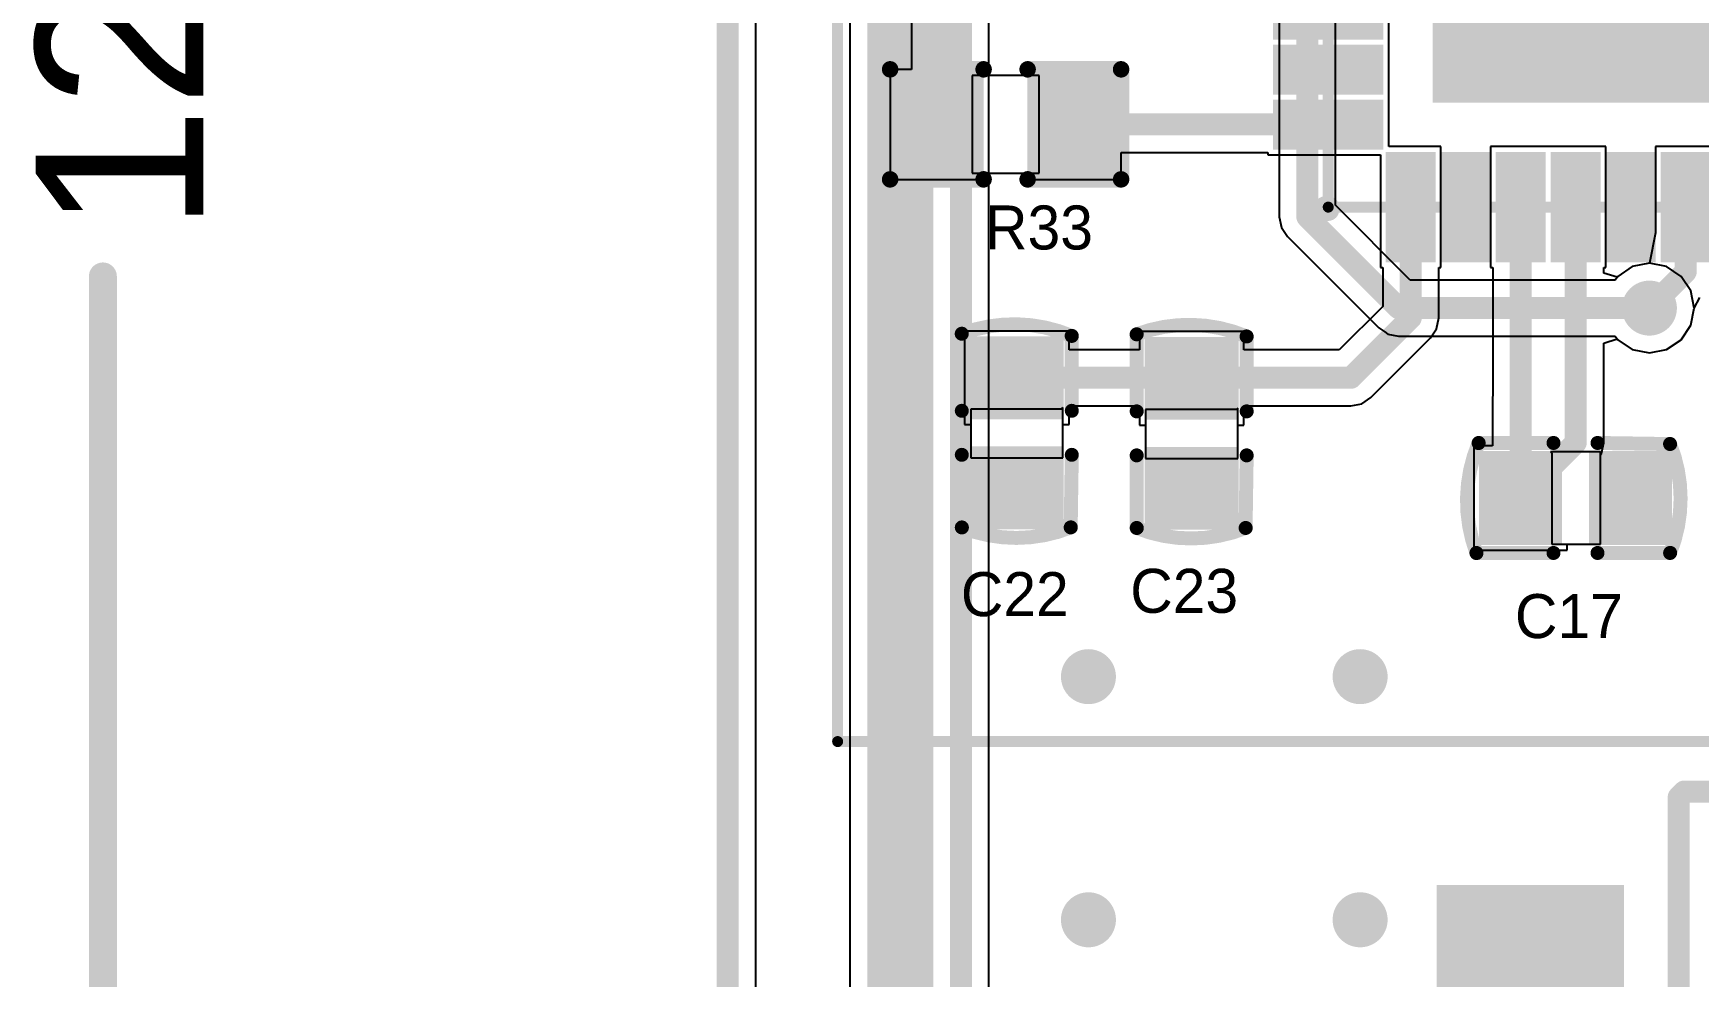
# Model space of a CAD drawing. Extents: x 10.58 to 11.54, y 9.91 to 15.27.
# Drawn here: x 10.578 to 11.174, y 12.223 to 12.56 of the extents above; entities that cross this region are included whole.
import ezdxf

# ---------------------------------------------------------------- set-up
doc = ezdxf.new("R2010")
doc.units = 0
doc.layers.get('0').update_dxf_attribs({"linetype": 'CONTINUOUS'})
for name, color, linetype in [('BOTTOMLAYER', 5, 'CONTINUOUS'), ('KEEPOUTLAYER', 6, 'CONTINUOUS'), ('MECHANICAL15', 56, 'CONTINUOUS'), ('MULTILAYER', 9, 'CONTINUOUS'), ('TOPLAYER', 1, 'CONTINUOUS'), ('TOPOVERLAY', 2, 'CONTINUOUS'), ('TOPPASTE', 8, 'CONTINUOUS'), ('TOPSOLDER', 216, 'CONTINUOUS'), ('VIAHOLELAYER', 16, 'CONTINUOUS')]:
    doc.layers.add(name, color=color, linetype=linetype)

# ---------------------------------------------------------------- blocks, each defined once
blk = doc.blocks.new('QFN32_AUDO01_2')
at = {"layer": 'MECHANICAL15', "const_width": 0.003937}
for points in [[(0, -0.019685), (0, 0.019685)], [(0.019685, 0), (-0.019685, 0)]]:
    blk.add_lwpolyline(points, dxfattribs=at)
at = {"layer": 'MECHANICAL15', "const_width": 0.001969}
for points in [[(-0.000984, 0.019685, 1), (0.000984, 0.019685, 1)], [(-0.020669, 0, 1), (-0.018701, 0, 1)], [(0.018701, 0, 1), (0.020669, 0, 1)], [(-0.000984, -0.019685, 1), (0.000984, -0.019685, 1)]]:
    blk.add_lwpolyline(points, format="xyb", close=True, dxfattribs=at)
at = {"layer": 'TOPLAYER'}
for points in [[(-0.073819, 0.082677), (-0.063976, 0.082677), (-0.073819, 0.114173), (-0.063976, 0.114173)], [(-0.054134, 0.082677), (-0.044291, 0.082677), (-0.054134, 0.114173), (-0.044291, 0.114173)], [(-0.034449, 0.082677), (-0.024606, 0.082677), (-0.034449, 0.114173), (-0.024606, 0.114173)], [(-0.014764, 0.082677), (-0.004921, 0.082677), (-0.014764, 0.114173), (-0.004921, 0.114173)], [(0.004921, 0.082677), (0.014764, 0.082677), (0.004921, 0.114173), (0.014764, 0.114173)], [(0.024606, 0.082677), (0.034449, 0.082677), (0.024606, 0.114173), (0.034449, 0.114173)], [(0.044291, 0.082677), (0.054134, 0.082677), (0.044291, 0.114173), (0.054134, 0.114173)], [(0.063976, 0.082677), (0.073819, 0.082677), (0.063976, 0.114173), (0.073819, 0.114173)], [(-0.082677, 0.063976), (-0.082677, 0.073819), (-0.114173, 0.063976), (-0.114173, 0.073819)], [(0.114173, 0.063976), (0.114173, 0.073819), (0.082677, 0.063976), (0.082677, 0.073819)], [(-0.082677, 0.044291), (-0.082677, 0.054134), (-0.114173, 0.044291), (-0.114173, 0.054134)], [(-0.057087, -0.057087), (0.057087, -0.057087), (-0.057087, 0.057087), (0.057087, 0.057087)], [(0.114173, 0.044291), (0.114173, 0.054134), (0.082677, 0.044291), (0.082677, 0.054134)], [(-0.082677, 0.024606), (-0.082677, 0.034449), (-0.114173, 0.024606), (-0.114173, 0.034449)], [(0.114173, 0.024606), (0.114173, 0.034449), (0.082677, 0.024606), (0.082677, 0.034449)], [(-0.082677, 0.004921), (-0.082677, 0.014764), (-0.114173, 0.004921), (-0.114173, 0.014764)], [(0.114173, 0.004921), (0.114173, 0.014764), (0.082677, 0.004921), (0.082677, 0.014764)], [(-0.082677, -0.014764), (-0.082677, -0.004921), (-0.114173, -0.014764), (-0.114173, -0.004921)], [(0.114173, -0.014764), (0.114173, -0.004921), (0.082677, -0.014764), (0.082677, -0.004921)], [(-0.082677, -0.034449), (-0.082677, -0.024606), (-0.114173, -0.034449), (-0.114173, -0.024606)], [(0.114173, -0.034449), (0.114173, -0.024606), (0.082677, -0.034449), (0.082677, -0.024606)], [(-0.082677, -0.054134), (-0.082677, -0.044291), (-0.114173, -0.054134), (-0.114173, -0.044291)], [(0.114173, -0.054134), (0.114173, -0.044291), (0.082677, -0.054134), (0.082677, -0.044291)], [(-0.082677, -0.073819), (-0.082677, -0.063976), (-0.114173, -0.073819), (-0.114173, -0.063976)], [(0.114173, -0.073819), (0.114173, -0.063976), (0.082677, -0.073819), (0.082677, -0.063976)], [(-0.073819, -0.114173), (-0.063976, -0.114173), (-0.073819, -0.082677), (-0.063976, -0.082677)], [(-0.054134, -0.114173), (-0.044291, -0.114173), (-0.054134, -0.082677), (-0.044291, -0.082677)], [(-0.034449, -0.114173), (-0.024606, -0.114173), (-0.034449, -0.082677), (-0.024606, -0.082677)], [(-0.014764, -0.114173), (-0.004921, -0.114173), (-0.014764, -0.082677), (-0.004921, -0.082677)], [(0.004921, -0.114173), (0.014764, -0.114173), (0.004921, -0.082677), (0.014764, -0.082677)], [(0.024606, -0.114173), (0.034449, -0.114173), (0.024606, -0.082677), (0.034449, -0.082677)], [(0.044291, -0.114173), (0.054134, -0.114173), (0.044291, -0.082677), (0.054134, -0.082677)], [(0.063976, -0.114173), (0.073819, -0.114173), (0.063976, -0.082677), (0.073819, -0.082677)]]:
    blk.add_solid(points, dxfattribs=at)
at = {"layer": 'TOPOVERLAY'}
for points, const_width in [([(-0.125, 0.13, 1), (-0.144685, 0.13, 1)], 0.009843), ([(-0.147146, 0.13, 1), (-0.142224, 0.13, 1)], 0.004921), ([(-0.13, 0.125, 1), (-0.139843, 0.125, 1)], 0.009843), ([(-0.127461, 0.13, 1), (-0.122539, 0.13, 1)], 0.004921), ([(-0.142303, 0.125, 1), (-0.137382, 0.125, 1)], 0.004921), ([(-0.132461, 0.125, 1), (-0.127539, 0.125, 1)], 0.004921), ([(-0.101378, 0.098425, 1), (-0.097441, 0.098425, 1)], 0.003937), ([(-0.100394, 0.099409, 1), (-0.096457, 0.099409, 1)], 0.003937), ([(-0.100394, 0.098425, 1), (-0.096457, 0.098425, 1)], 0.003937), ([(-0.100394, 0.098425, 1), (-0.096457, 0.098425, 1)], 0.003937), ([(0.096457, 0.099409, 1), (0.100394, 0.099409, 1)], 0.003937), ([(0.096457, 0.098425, 1), (0.100394, 0.098425, 1)], 0.003937), ([(0.096457, 0.098425, 1), (0.100394, 0.098425, 1)], 0.003937), ([(0.097441, 0.098425, 1), (0.101378, 0.098425, 1)], 0.003937), ([(-0.099409, 0.098425, 1), (-0.097441, 0.098425, 1)], 0.001969), ([(-0.099409, 0.098425, 1), (-0.097441, 0.098425, 1)], 0.001969), ([(0.097441, 0.098425, 1), (0.099409, 0.098425, 1)], 0.001969), ([(0.097441, 0.098425, 1), (0.099409, 0.098425, 1)], 0.001969), ([(-0.101378, -0.098425, 1), (-0.097441, -0.098425, 1)], 0.003937), ([(-0.100394, -0.098425, 1), (-0.096457, -0.098425, 1)], 0.003937), ([(-0.100394, -0.098425, 1), (-0.096457, -0.098425, 1)], 0.003937), ([(0.096457, -0.098425, 1), (0.100394, -0.098425, 1)], 0.003937), ([(0.096457, -0.098425, 1), (0.100394, -0.098425, 1)], 0.003937), ([(0.097441, -0.098425, 1), (0.101378, -0.098425, 1)], 0.003937), ([(-0.100394, -0.099409, 1), (-0.096457, -0.099409, 1)], 0.003937), ([(-0.099409, -0.098425, 1), (-0.097441, -0.098425, 1)], 0.001969), ([(-0.099409, -0.098425, 1), (-0.097441, -0.098425, 1)], 0.001969), ([(0.096457, -0.099409, 1), (0.100394, -0.099409, 1)], 0.003937), ([(0.097441, -0.098425, 1), (0.099409, -0.098425, 1)], 0.001969), ([(0.097441, -0.098425, 1), (0.099409, -0.098425, 1)], 0.001969)]:
    blk.add_lwpolyline(points, format="xyb", close=True, dxfattribs=dict(at, const_width=const_width))
for points, const_width in [([(-0.098425, 0.098425), (-0.099409, 0.098425)], 0.007874), ([(-0.098425, 0.098425), (-0.098425, 0.099409)], 0.007874), ([(0.098425, 0.098425), (0.098425, 0.099409)], 0.007874), ([(0.099409, 0.098425), (0.098425, 0.098425)], 0.007874), ([(0.098425, 0.098425), (-0.098425, 0.098425)], 0.003937), ([(-0.098425, -0.098425), (-0.098425, 0.098425)], 0.003937), ([(0.098425, -0.098425), (0.098425, 0.098425)], 0.003937), ([(-0.098425, -0.098425), (-0.099409, -0.098425)], 0.007874), ([(-0.098425, -0.099409), (-0.098425, -0.098425)], 0.007874), ([(0.098425, -0.099409), (0.098425, -0.098425)], 0.007874), ([(0.099409, -0.098425), (0.098425, -0.098425)], 0.007874), ([(0.098425, -0.098425), (-0.098425, -0.098425)], 0.003937)]:
    blk.add_lwpolyline(points, dxfattribs=dict(at, const_width=const_width))
at = {"layer": 'TOPPASTE'}
for points in [[(-0.073819, 0.082677), (-0.063976, 0.082677), (-0.073819, 0.114173), (-0.063976, 0.114173)], [(-0.054134, 0.082677), (-0.044291, 0.082677), (-0.054134, 0.114173), (-0.044291, 0.114173)], [(-0.034449, 0.082677), (-0.024606, 0.082677), (-0.034449, 0.114173), (-0.024606, 0.114173)], [(-0.014764, 0.082677), (-0.004921, 0.082677), (-0.014764, 0.114173), (-0.004921, 0.114173)], [(0.004921, 0.082677), (0.014764, 0.082677), (0.004921, 0.114173), (0.014764, 0.114173)], [(0.024606, 0.082677), (0.034449, 0.082677), (0.024606, 0.114173), (0.034449, 0.114173)], [(0.044291, 0.082677), (0.054134, 0.082677), (0.044291, 0.114173), (0.054134, 0.114173)], [(0.063976, 0.082677), (0.073819, 0.082677), (0.063976, 0.114173), (0.073819, 0.114173)], [(-0.082677, 0.063976), (-0.082677, 0.073819), (-0.114173, 0.063976), (-0.114173, 0.073819)], [(0.114173, 0.063976), (0.114173, 0.073819), (0.082677, 0.063976), (0.082677, 0.073819)], [(-0.082677, 0.044291), (-0.082677, 0.054134), (-0.114173, 0.044291), (-0.114173, 0.054134)], [(-0.057087, -0.057087), (0.057087, -0.057087), (-0.057087, 0.057087), (0.057087, 0.057087)], [(0.114173, 0.044291), (0.114173, 0.054134), (0.082677, 0.044291), (0.082677, 0.054134)], [(-0.082677, 0.024606), (-0.082677, 0.034449), (-0.114173, 0.024606), (-0.114173, 0.034449)], [(0.114173, 0.024606), (0.114173, 0.034449), (0.082677, 0.024606), (0.082677, 0.034449)], [(-0.082677, 0.004921), (-0.082677, 0.014764), (-0.114173, 0.004921), (-0.114173, 0.014764)], [(0.114173, 0.004921), (0.114173, 0.014764), (0.082677, 0.004921), (0.082677, 0.014764)], [(-0.082677, -0.014764), (-0.082677, -0.004921), (-0.114173, -0.014764), (-0.114173, -0.004921)], [(0.114173, -0.014764), (0.114173, -0.004921), (0.082677, -0.014764), (0.082677, -0.004921)], [(-0.082677, -0.034449), (-0.082677, -0.024606), (-0.114173, -0.034449), (-0.114173, -0.024606)], [(0.114173, -0.034449), (0.114173, -0.024606), (0.082677, -0.034449), (0.082677, -0.024606)], [(-0.082677, -0.054134), (-0.082677, -0.044291), (-0.114173, -0.054134), (-0.114173, -0.044291)], [(0.114173, -0.054134), (0.114173, -0.044291), (0.082677, -0.054134), (0.082677, -0.044291)], [(-0.082677, -0.073819), (-0.082677, -0.063976), (-0.114173, -0.073819), (-0.114173, -0.063976)], [(0.114173, -0.073819), (0.114173, -0.063976), (0.082677, -0.073819), (0.082677, -0.063976)], [(-0.073819, -0.114173), (-0.063976, -0.114173), (-0.073819, -0.082677), (-0.063976, -0.082677)], [(-0.054134, -0.114173), (-0.044291, -0.114173), (-0.054134, -0.082677), (-0.044291, -0.082677)], [(-0.034449, -0.114173), (-0.024606, -0.114173), (-0.034449, -0.082677), (-0.024606, -0.082677)], [(-0.014764, -0.114173), (-0.004921, -0.114173), (-0.014764, -0.082677), (-0.004921, -0.082677)], [(0.004921, -0.114173), (0.014764, -0.114173), (0.004921, -0.082677), (0.014764, -0.082677)], [(0.024606, -0.114173), (0.034449, -0.114173), (0.024606, -0.082677), (0.034449, -0.082677)], [(0.044291, -0.114173), (0.054134, -0.114173), (0.044291, -0.082677), (0.054134, -0.082677)], [(0.063976, -0.114173), (0.073819, -0.114173), (0.063976, -0.082677), (0.073819, -0.082677)]]:
    blk.add_solid(points, dxfattribs=at)
at = {"layer": 'TOPSOLDER'}
for points in [[(-0.077819, 0.078677), (-0.059976, 0.078677), (-0.077819, 0.118173), (-0.059976, 0.118173)], [(-0.058134, 0.078677), (-0.040291, 0.078677), (-0.058134, 0.118173), (-0.040291, 0.118173)], [(-0.038449, 0.078677), (-0.020606, 0.078677), (-0.038449, 0.118173), (-0.020606, 0.118173)], [(-0.018764, 0.078677), (-0.000921, 0.078677), (-0.018764, 0.118173), (-0.000921, 0.118173)], [(0.000921, 0.078677), (0.018764, 0.078677), (0.000921, 0.118173), (0.018764, 0.118173)], [(0.020606, 0.078677), (0.038449, 0.078677), (0.020606, 0.118173), (0.038449, 0.118173)], [(0.040291, 0.078677), (0.058134, 0.078677), (0.040291, 0.118173), (0.058134, 0.118173)], [(0.059976, 0.078677), (0.077819, 0.078677), (0.059976, 0.118173), (0.077819, 0.118173)], [(-0.078677, 0.059976), (-0.078677, 0.077819), (-0.118173, 0.059976), (-0.118173, 0.077819)], [(0.118173, 0.059976), (0.118173, 0.077819), (0.078677, 0.059976), (0.078677, 0.077819)], [(-0.061087, -0.061087), (0.061087, -0.061087), (-0.061087, 0.061087), (0.061087, 0.061087)], [(-0.078677, 0.040291), (-0.078677, 0.058134), (-0.118173, 0.040291), (-0.118173, 0.058134)], [(0.118173, 0.040291), (0.118173, 0.058134), (0.078677, 0.040291), (0.078677, 0.058134)], [(-0.078677, 0.020606), (-0.078677, 0.038449), (-0.118173, 0.020606), (-0.118173, 0.038449)], [(0.118173, 0.020606), (0.118173, 0.038449), (0.078677, 0.020606), (0.078677, 0.038449)], [(-0.078677, 0.000921), (-0.078677, 0.018764), (-0.118173, 0.000921), (-0.118173, 0.018764)], [(0.118173, 0.000921), (0.118173, 0.018764), (0.078677, 0.000921), (0.078677, 0.018764)], [(-0.078677, -0.018764), (-0.078677, -0.000921), (-0.118173, -0.018764), (-0.118173, -0.000921)], [(0.118173, -0.018764), (0.118173, -0.000921), (0.078677, -0.018764), (0.078677, -0.000921)], [(-0.078677, -0.038449), (-0.078677, -0.020606), (-0.118173, -0.038449), (-0.118173, -0.020606)], [(0.118173, -0.038449), (0.118173, -0.020606), (0.078677, -0.038449), (0.078677, -0.020606)], [(-0.078677, -0.058134), (-0.078677, -0.040291), (-0.118173, -0.058134), (-0.118173, -0.040291)], [(0.118173, -0.058134), (0.118173, -0.040291), (0.078677, -0.058134), (0.078677, -0.040291)], [(-0.078677, -0.077819), (-0.078677, -0.059976), (-0.118173, -0.077819), (-0.118173, -0.059976)], [(0.118173, -0.077819), (0.118173, -0.059976), (0.078677, -0.077819), (0.078677, -0.059976)], [(-0.077819, -0.118173), (-0.059976, -0.118173), (-0.077819, -0.078677), (-0.059976, -0.078677)], [(-0.058134, -0.118173), (-0.040291, -0.118173), (-0.058134, -0.078677), (-0.040291, -0.078677)], [(-0.038449, -0.118173), (-0.020606, -0.118173), (-0.038449, -0.078677), (-0.020606, -0.078677)], [(-0.018764, -0.118173), (-0.000921, -0.118173), (-0.018764, -0.078677), (-0.000921, -0.078677)], [(0.000921, -0.118173), (0.018764, -0.118173), (0.000921, -0.078677), (0.018764, -0.078677)], [(0.020606, -0.118173), (0.038449, -0.118173), (0.020606, -0.078677), (0.038449, -0.078677)], [(0.040291, -0.118173), (0.058134, -0.118173), (0.040291, -0.078677), (0.058134, -0.078677)], [(0.059976, -0.118173), (0.077819, -0.118173), (0.059976, -0.078677), (0.077819, -0.078677)]]:
    blk.add_solid(points, dxfattribs=at)
blk = doc.blocks.new('R_0402_4')
at = {"layer": 'TOPLAYER'}
for p, q in [((0.017, 0.0175), (-0.007, 0.0175)), ((-0.007, 0.0175), (-0.007, -0.0175)), ((0.017, -0.0175), (0.017, 0.0175)), ((-0.007, -0.0175), (0.017, -0.0175))]:
    blk.add_line(p, q, dxfattribs=at)
for points in [[(-0.006811, -0.01378), (-0.006811, 0.01378), (-0.030433, -0.01378), (-0.030433, 0.01378)], [(0.040433, -0.01378), (0.040433, 0.01378), (0.016811, -0.01378), (0.016811, 0.01378)]]:
    blk.add_solid(points, dxfattribs=at)
at = {"layer": 'TOPOVERLAY', "const_width": 0.005906}
for points in [[(-0.036339, -0.019685), (-0.036339, 0.019685)], [(-0.036339, 0.019685), (-0.002874, 0.019685)], [(0.012874, 0.019685), (0.046339, 0.019685)], [(0.046339, -0.019685), (0.046339, 0.019685)], [(-0.036339, -0.019685), (-0.002874, -0.019685)], [(0.012874, -0.019685), (0.046339, -0.019685)]]:
    blk.add_lwpolyline(points, dxfattribs=at)
at = {"layer": 'TOPOVERLAY', "const_width": 0.002953}
for points in [[(-0.037815, 0.019685, 1), (-0.034862, 0.019685, 1)], [(-0.037815, 0.019685, 1), (-0.034862, 0.019685, 1)], [(-0.00435, 0.019685, 1), (-0.001398, 0.019685, 1)], [(0.011398, 0.019685, 1), (0.01435, 0.019685, 1)], [(0.044862, 0.019685, 1), (0.047815, 0.019685, 1)], [(0.044862, 0.019685, 1), (0.047815, 0.019685, 1)], [(-0.037815, -0.019685, 1), (-0.034862, -0.019685, 1)], [(-0.037815, -0.019685, 1), (-0.034862, -0.019685, 1)], [(-0.00435, -0.019685, 1), (-0.001398, -0.019685, 1)], [(0.011398, -0.019685, 1), (0.01435, -0.019685, 1)], [(0.044862, -0.019685, 1), (0.047815, -0.019685, 1)], [(0.044862, -0.019685, 1), (0.047815, -0.019685, 1)]]:
    blk.add_lwpolyline(points, format="xyb", close=True, dxfattribs=at)
at = {"layer": 'TOPPASTE'}
for points in [[(-0.006811, -0.01378), (-0.006811, 0.01378), (-0.030433, -0.01378), (-0.030433, 0.01378)], [(0.040433, -0.01378), (0.040433, 0.01378), (0.016811, -0.01378), (0.016811, 0.01378)]]:
    blk.add_solid(points, dxfattribs=at)
at = {"layer": 'TOPSOLDER'}
for points in [[(-0.002811, -0.01778), (-0.002811, 0.01778), (-0.034433, -0.01778), (-0.034433, 0.01778)], [(0.044433, -0.01778), (0.044433, 0.01778), (0.012811, -0.01778), (0.012811, 0.01778)]]:
    blk.add_solid(points, dxfattribs=at)
blk = doc.blocks.new('C_0402_13')
at = {"layer": 'TOPLAYER'}
for p, q in [((0.008518, 0.0165), (-0.008982, 0.0165)), ((-0.008982, 0.0165), (-0.008982, -0.0165)), ((0.008518, -0.016), (0.008518, 0.0165)), ((-0.008982, -0.0165), (0.009018, -0.0165)), ((0.009018, -0.0165), (0.008518, -0.016))]:
    blk.add_line(p, q, dxfattribs=at)
for points in [[(-0.00884, -0.012795), (-0.00884, 0.012795), (-0.030494, -0.012795), (-0.030494, 0.012795)], [(0.03053, -0.012795), (0.03053, 0.012795), (0.008876, -0.012795), (0.008876, 0.012795)]]:
    blk.add_solid(points, dxfattribs=at)
at = {"layer": 'TOPOVERLAY', "const_width": 0.005}
for points in [[(-0.03382, -0.019341, -0.193022), (-0.033854, 0.01965)], [(0.035464, 0.019716, -0.191665), (0.034708, -0.019637)]]:
    blk.add_lwpolyline(points, format="xyb", dxfattribs=at)
at = {"layer": 'TOPOVERLAY', "const_width": 0.0025}
for points in [[(-0.035104, 0.01965, 1), (-0.032604, 0.01965, 1)], [(-0.03509, 0.019685, 1), (-0.03259, 0.019685, 1)], [(-0.009106, 0.019685, 1), (-0.006606, 0.019685, 1)], [(0.006642, 0.019685, 1), (0.009142, 0.019685, 1)], [(0.034214, 0.019716, 1), (0.036714, 0.019716, 1)], [(0.034225, 0.019685, 1), (0.036726, 0.019685, 1)], [(-0.03509, -0.019291, 1), (-0.03259, -0.019291, 1)], [(-0.03507, -0.019341, 1), (-0.03257, -0.019341, 1)], [(-0.009106, -0.019685, 1), (-0.006606, -0.019685, 1)], [(0.006642, -0.019685, 1), (0.009142, -0.019685, 1)], [(0.033438, -0.019685, 1), (0.035938, -0.019685, 1)], [(0.033458, -0.019637, 1), (0.035958, -0.019637, 1)]]:
    blk.add_lwpolyline(points, format="xyb", close=True, dxfattribs=at)
at = {"layer": 'TOPOVERLAY', "const_width": 0.005}
for points in [[(-0.03384, 0.019685), (-0.007856, 0.019685)], [(0.007892, 0.019685), (0.035476, 0.019685)], [(-0.03384, -0.019291), (-0.007856, -0.019685)], [(0.007892, -0.019685), (0.034688, -0.019685)]]:
    blk.add_lwpolyline(points, dxfattribs=at)
at = {"layer": 'TOPPASTE'}
for points in [[(-0.00884, -0.012795), (-0.00884, 0.012795), (-0.030494, -0.012795), (-0.030494, 0.012795)], [(0.03053, -0.012795), (0.03053, 0.012795), (0.008876, -0.012795), (0.008876, 0.012795)]]:
    blk.add_solid(points, dxfattribs=at)
at = {"layer": 'TOPSOLDER'}
for points in [[(-0.00484, -0.016795), (-0.00484, 0.016795), (-0.034494, -0.016795), (-0.034494, 0.016795)], [(0.03453, -0.016795), (0.03453, 0.016795), (0.004876, -0.016795), (0.004876, 0.016795)]]:
    blk.add_solid(points, dxfattribs=at)
blk = doc.blocks.new('C_0402_14')
at = {"layer": 'TOPLAYER'}
for p, q in [((0.008518, 0.0165), (-0.008982, 0.0165)), ((-0.008982, 0.0165), (-0.008982, -0.0165)), ((0.008518, -0.016), (0.008518, 0.0165)), ((-0.008982, -0.0165), (0.009018, -0.0165)), ((0.009018, -0.0165), (0.008518, -0.016))]:
    blk.add_line(p, q, dxfattribs=at)
for points in [[(-0.00884, -0.012795), (-0.00884, 0.012795), (-0.030494, -0.012795), (-0.030494, 0.012795)], [(0.03053, -0.012795), (0.03053, 0.012795), (0.008876, -0.012795), (0.008876, 0.012795)]]:
    blk.add_solid(points, dxfattribs=at)
at = {"layer": 'TOPOVERLAY', "const_width": 0.005}
for points in [[(-0.03382, -0.019341, -0.193022), (-0.033854, 0.01965)], [(0.035464, 0.019716, -0.191665), (0.034708, -0.019637)]]:
    blk.add_lwpolyline(points, format="xyb", dxfattribs=at)
at = {"layer": 'TOPOVERLAY', "const_width": 0.0025}
for points in [[(-0.035104, 0.01965, 1), (-0.032604, 0.01965, 1)], [(-0.03509, 0.019685, 1), (-0.03259, 0.019685, 1)], [(-0.009106, 0.019685, 1), (-0.006606, 0.019685, 1)], [(0.006642, 0.019685, 1), (0.009142, 0.019685, 1)], [(0.034214, 0.019716, 1), (0.036714, 0.019716, 1)], [(0.034225, 0.019685, 1), (0.036726, 0.019685, 1)], [(-0.03509, -0.019291, 1), (-0.03259, -0.019291, 1)], [(-0.03507, -0.019341, 1), (-0.03257, -0.019341, 1)], [(-0.009106, -0.019685, 1), (-0.006606, -0.019685, 1)], [(0.006642, -0.019685, 1), (0.009142, -0.019685, 1)], [(0.033438, -0.019685, 1), (0.035938, -0.019685, 1)], [(0.033458, -0.019637, 1), (0.035958, -0.019637, 1)]]:
    blk.add_lwpolyline(points, format="xyb", close=True, dxfattribs=at)
at = {"layer": 'TOPOVERLAY', "const_width": 0.005}
for points in [[(-0.03384, 0.019685), (-0.007856, 0.019685)], [(0.007892, 0.019685), (0.035476, 0.019685)], [(-0.03384, -0.019291), (-0.007856, -0.019685)], [(0.007892, -0.019685), (0.034688, -0.019685)]]:
    blk.add_lwpolyline(points, dxfattribs=at)
at = {"layer": 'TOPPASTE'}
for points in [[(-0.00884, -0.012795), (-0.00884, 0.012795), (-0.030494, -0.012795), (-0.030494, 0.012795)], [(0.03053, -0.012795), (0.03053, 0.012795), (0.008876, -0.012795), (0.008876, 0.012795)]]:
    blk.add_solid(points, dxfattribs=at)
at = {"layer": 'TOPSOLDER'}
for points in [[(-0.00484, -0.016795), (-0.00484, 0.016795), (-0.034494, -0.016795), (-0.034494, 0.016795)], [(0.03453, -0.016795), (0.03453, 0.016795), (0.004876, -0.016795), (0.004876, 0.016795)]]:
    blk.add_solid(points, dxfattribs=at)
blk = doc.blocks.new('C_0402_19')
at = {"layer": 'TOPLAYER'}
for p, q in [((0.008518, 0.0165), (-0.008982, 0.0165)), ((-0.008982, 0.0165), (-0.008982, -0.0165)), ((0.008518, -0.016), (0.008518, 0.0165)), ((-0.008982, -0.0165), (0.009018, -0.0165)), ((0.009018, -0.0165), (0.008518, -0.016))]:
    blk.add_line(p, q, dxfattribs=at)
for points in [[(-0.00884, -0.012795), (-0.00884, 0.012795), (-0.030494, -0.012795), (-0.030494, 0.012795)], [(0.03053, -0.012795), (0.03053, 0.012795), (0.008876, -0.012795), (0.008876, 0.012795)]]:
    blk.add_solid(points, dxfattribs=at)
at = {"layer": 'TOPOVERLAY', "const_width": 0.005}
for points in [[(-0.03382, -0.019341, -0.193022), (-0.033854, 0.01965)], [(0.035464, 0.019716, -0.191665), (0.034708, -0.019637)]]:
    blk.add_lwpolyline(points, format="xyb", dxfattribs=at)
at = {"layer": 'TOPOVERLAY', "const_width": 0.0025}
for points in [[(-0.035104, 0.01965, 1), (-0.032604, 0.01965, 1)], [(-0.03509, 0.019685, 1), (-0.03259, 0.019685, 1)], [(-0.009106, 0.019685, 1), (-0.006606, 0.019685, 1)], [(0.006642, 0.019685, 1), (0.009142, 0.019685, 1)], [(0.034214, 0.019716, 1), (0.036714, 0.019716, 1)], [(0.034225, 0.019685, 1), (0.036726, 0.019685, 1)], [(-0.03509, -0.019291, 1), (-0.03259, -0.019291, 1)], [(-0.03507, -0.019341, 1), (-0.03257, -0.019341, 1)], [(-0.009106, -0.019685, 1), (-0.006606, -0.019685, 1)], [(0.006642, -0.019685, 1), (0.009142, -0.019685, 1)], [(0.033438, -0.019685, 1), (0.035938, -0.019685, 1)], [(0.033458, -0.019637, 1), (0.035958, -0.019637, 1)]]:
    blk.add_lwpolyline(points, format="xyb", close=True, dxfattribs=at)
at = {"layer": 'TOPOVERLAY', "const_width": 0.005}
for points in [[(-0.007856, 0.019685), (-0.03384, 0.019685)], [(0.035476, 0.019685), (0.007892, 0.019685)], [(-0.007856, -0.019685), (-0.03384, -0.019291)], [(0.034688, -0.019685), (0.007892, -0.019685)]]:
    blk.add_lwpolyline(points, dxfattribs=at)
at = {"layer": 'TOPPASTE'}
for points in [[(-0.00884, -0.012795), (-0.00884, 0.012795), (-0.030494, -0.012795), (-0.030494, 0.012795)], [(0.03053, -0.012795), (0.03053, 0.012795), (0.008876, -0.012795), (0.008876, 0.012795)]]:
    blk.add_solid(points, dxfattribs=at)
at = {"layer": 'TOPSOLDER'}
for points in [[(-0.00484, -0.016795), (-0.00484, 0.016795), (-0.034494, -0.016795), (-0.034494, 0.016795)], [(0.03453, -0.016795), (0.03453, 0.016795), (0.004876, -0.016795), (0.004876, 0.016795)]]:
    blk.add_solid(points, dxfattribs=at)
blk = doc.blocks.new('SOT_223_27')
at = {"layer": 'TOPLAYER'}
for points in [[(-0.064961, 0.153543), (-0.064961, 0.094488), (0.064961, 0.153543), (0.064961, 0.094488)], [(-0.110236, -0.094488), (-0.110236, -0.153543), (-0.070866, -0.094488), (-0.070866, -0.153543)], [(-0.019685, -0.094488), (-0.019685, -0.153543), (0.019685, -0.094488), (0.019685, -0.153543)], [(0.070866, -0.094488), (0.070866, -0.153543), (0.110236, -0.094488), (0.110236, -0.153543)]]:
    blk.add_solid(points, dxfattribs=at)
at = {"layer": 'TOPOVERLAY', "const_width": 0.007874}
for points in [[(0, 0.070866), (-0.148032, 0.070866)], [(-0.147638, -0.068898), (-0.147638, 0.070472)], [(0.143701, 0.070866), (-0.011417, 0.070866)], [(0.145669, -0.070866), (0.145669, 0.070472)], [(-0.145669, -0.070866), (-0.147638, -0.068898)], [(0.145669, -0.070866), (-0.145669, -0.070866)]]:
    blk.add_lwpolyline(points, dxfattribs=at)
at = {"layer": 'TOPOVERLAY', "const_width": 0.003937}
for points in [[(-0.15, 0.070866, 1), (-0.146063, 0.070866, 1)], [(-0.149606, 0.070472, 1), (-0.145669, 0.070472, 1)], [(-0.013386, 0.070866, 1), (-0.009449, 0.070866, 1)], [(-0.001969, 0.070866, 1), (0.001969, 0.070866, 1)], [(0.141732, 0.070866, 1), (0.145669, 0.070866, 1)], [(0.143701, 0.070472, 1), (0.147638, 0.070472, 1)], [(-0.149606, -0.068898, 1), (-0.145669, -0.068898, 1)], [(-0.149606, -0.068898, 1), (-0.145669, -0.068898, 1)], [(-0.147638, -0.070866, 1), (-0.143701, -0.070866, 1)], [(-0.147638, -0.070866, 1), (-0.143701, -0.070866, 1)], [(0.143701, -0.070866, 1), (0.147638, -0.070866, 1)], [(0.143701, -0.070866, 1), (0.147638, -0.070866, 1)]]:
    blk.add_lwpolyline(points, format="xyb", close=True, dxfattribs=at)
at = {"layer": 'TOPPASTE'}
for points in [[(-0.064961, 0.153543), (-0.064961, 0.094488), (0.064961, 0.153543), (0.064961, 0.094488)], [(-0.110236, -0.094488), (-0.110236, -0.153543), (-0.070866, -0.094488), (-0.070866, -0.153543)], [(-0.019685, -0.094488), (-0.019685, -0.153543), (0.019685, -0.094488), (0.019685, -0.153543)], [(0.070866, -0.094488), (0.070866, -0.153543), (0.110236, -0.094488), (0.110236, -0.153543)]]:
    blk.add_solid(points, dxfattribs=at)
at = {"layer": 'TOPSOLDER'}
for points in [[(-0.068961, 0.157543), (-0.068961, 0.090488), (0.068961, 0.157543), (0.068961, 0.090488)], [(-0.114236, -0.090488), (-0.114236, -0.157543), (-0.066866, -0.090488), (-0.066866, -0.157543)], [(-0.023685, -0.090488), (-0.023685, -0.157543), (0.023685, -0.090488), (0.023685, -0.157543)], [(0.066866, -0.090488), (0.066866, -0.157543), (0.114236, -0.090488), (0.114236, -0.157543)]]:
    blk.add_solid(points, dxfattribs=at)

msp = doc.modelspace()

# ---------------------------------------------------------------- linework, layer by layer
at = {"layer": 'BOTTOMLAYER'}
for p, q in [((10.870216, 13.195888), (10.870216, 12.188715)), ((10.919969, 12.20184), (10.919969, 12.96881)), ((11.023914, 12.883173), (11.023914, 12.49462)), ((11.043985, 12.498777), (11.043985, 12.883173)), ((10.836504, 10.348354), (10.836504, 12.641469)), ((11.023914, 12.49462), (11.023914, 12.49462)), ((11.023914, 12.49462), (11.023914, 12.49462)), ((11.023914, 12.49462), (11.024678, 12.49078)), ((11.070783, 12.471978), (11.043985, 12.498777)), ((11.024678, 12.49078), (11.026853, 12.487524)), ((11.026853, 12.487524), (11.05953, 12.454847)), ((11.150246, 12.476777), (11.145037, 12.473297)), ((11.15639, 12.478), (11.150246, 12.476777)), ((11.162535, 12.476777), (11.15639, 12.478)), ((11.167744, 12.473297), (11.162535, 12.476777)), ((11.144156, 12.471978), (11.070783, 12.471978)), ((11.145037, 12.473297), (11.144156, 12.471978)), ((11.171225, 12.468088), (11.167744, 12.473297)), ((11.172447, 12.461943), (11.171225, 12.468088)), ((11.171225, 12.455799), (11.172447, 12.461943)), ((11.05953, 12.454847), (11.061706, 12.453394)), ((11.061706, 12.453394), (11.062786, 12.452672)), ((11.062786, 12.452672), (11.066627, 12.451908)), ((11.167744, 12.450589), (11.171225, 12.455799)), ((11.066627, 12.451908), (11.144156, 12.451908)), ((11.144156, 12.451908), (11.145037, 12.450589)), ((11.145037, 12.450589), (11.150246, 12.447109)), ((11.150246, 12.447109), (11.15639, 12.445887)), ((11.15639, 12.445887), (11.162535, 12.447109)), ((11.162535, 12.447109), (11.167744, 12.450589))]:
    msp.add_line(p, q, dxfattribs=at)
for points, const_width in [([(10.88828, 12.188715), (10.88828, 14.335959)], 0.023622), ([(10.909934, 12.197684), (10.909934, 12.972967)], 0.007874), ([(11.033949, 12.49462), (11.033949, 12.895408)], 0.007874), ([(11.033949, 12.49462), (11.066627, 12.461943)], 0.007874), ([(11.066627, 12.461943), (11.15639, 12.461943)], 0.007874)]:
    msp.add_lwpolyline(points, dxfattribs=dict(at, const_width=const_width))
for points, const_width in [([(11.031981, 12.49462, 1), (11.035918, 12.49462, 1)], 0.003937), ([(11.031981, 12.49462, 1), (11.035918, 12.49462, 1)], 0.003937), ([(11.151469, 12.461943, 1), (11.161312, 12.461943, 1)], 0.009843), ([(11.064658, 12.461943, 1), (11.068595, 12.461943, 1)], 0.003937), ([(11.064658, 12.461943, 1), (11.068595, 12.461943, 1)], 0.003937), ([(11.154422, 12.461943, 1), (11.158359, 12.461943, 1)], 0.003937), ([(10.950682, 12.330053, 1), (10.960524, 12.330053, 1)], 0.009843), ([(11.047926, 12.330053, 1), (11.057768, 12.330053, 1)], 0.009843), ([(10.950682, 12.243045, 1), (10.960524, 12.243045, 1)], 0.009843), ([(11.047926, 12.243045, 1), (11.057768, 12.243045, 1)], 0.009843)]:
    msp.add_lwpolyline(points, format="xyb", close=True, dxfattribs=dict(at, const_width=const_width))
at = {"layer": 'KEEPOUTLAYER'}
for points, const_width in [([(10.826469, 10.338318), (10.826469, 12.641469)], 0.007874), ([(10.602847, 10.338318), (10.602847, 12.473279)], 0.01)]:
    msp.add_lwpolyline(points, dxfattribs=dict(at, const_width=const_width))
at = {"layer": 'KEEPOUTLAYER', "const_width": 0.005}
msp.add_lwpolyline([(10.600347, 12.473279, 1), (10.605347, 12.473279, 1)], format="xyb", close=True, dxfattribs=at)
at = {"layer": 'MULTILAYER', "const_width": 0.009843}
for points in [[(11.151469, 12.461943, 1), (11.161312, 12.461943, 1)], [(10.950682, 12.330053, 1), (10.960524, 12.330053, 1)], [(11.047926, 12.330053, 1), (11.057768, 12.330053, 1)], [(10.950682, 12.243045, 1), (10.960524, 12.243045, 1)], [(11.047926, 12.243045, 1), (11.057768, 12.243045, 1)]]:
    msp.add_lwpolyline(points, format="xyb", close=True, dxfattribs=at)
at = {"layer": 'TOPLAYER'}
for p, q in [((10.836504, 11.660634), (10.836504, 12.631763)), ((11.063087, 12.556146), (11.063087, 12.575831)), ((10.892302, 12.5679), (10.892302, 12.547386)), ((11.063087, 12.536461), (11.063087, 12.556146)), ((10.892302, 12.547386), (10.88462, 12.547386)), ((10.88462, 12.547386), (10.88462, 12.508016)), ((11.063087, 12.519729), (11.063087, 12.536461)), ((11.081788, 12.519729), (11.063087, 12.519729)), ((11.081788, 12.476422), (11.081788, 12.519729)), ((11.140843, 12.519729), (11.099505, 12.519729)), ((11.099505, 12.519729), (11.099505, 12.476422)), ((11.140843, 12.476422), (11.140843, 12.519729)), ((11.216631, 12.519729), (11.15856, 12.519729)), ((11.15856, 12.519729), (11.15856, 12.488907)), ((10.967297, 12.508016), (10.967297, 12.517665)), ((10.967297, 12.517665), (11.01978, 12.517665)), ((11.01978, 12.517665), (11.01978, 12.516776)), ((11.01978, 12.516776), (11.060135, 12.516776)), ((11.060135, 12.516776), (11.060135, 12.476422)), ((10.88462, 12.508016), (10.920053, 12.508016)), ((10.920053, 12.508016), (10.920053, 12.510201)), ((10.920053, 12.510201), (10.931864, 12.510201)), ((10.931864, 12.510201), (10.931864, 12.508016)), ((10.931864, 12.508016), (10.967297, 12.508016)), ((11.15856, 12.488907), (11.15639, 12.478)), ((11.060135, 12.476422), (11.060926, 12.476422)), ((11.060926, 12.476422), (11.060926, 12.462561)), ((11.080996, 12.458404), (11.080996, 12.476422)), ((11.080996, 12.476422), (11.081788, 12.476422)), ((11.099505, 12.476422), (11.100321, 12.476422)), ((11.100321, 12.476422), (11.100321, 12.430603)), ((11.140052, 12.474448), (11.140052, 12.476422)), ((11.140052, 12.476422), (11.140843, 12.476422)), ((11.150246, 12.476777), (11.145037, 12.473297)), ((11.15639, 12.478), (11.150246, 12.476777)), ((11.144836, 12.472997), (11.140052, 12.474448)), ((11.145037, 12.473297), (11.144836, 12.472997)), ((11.172447, 12.461943), (11.174417, 12.465777)), ((11.060926, 12.462561), (11.045404, 12.447039)), ((11.080233, 12.454564), (11.080996, 12.458404)), ((11.080996, 12.458404), (11.080997, 12.458404)), ((11.080997, 12.458404), (11.080996, 12.458404)), ((11.080996, 12.458404), (11.080996, 12.458404)), ((11.171225, 12.455799), (11.172447, 12.461943)), ((11.172447, 12.461943), (11.172447, 12.461943)), ((10.94866, 12.453736), (10.911258, 12.453736)), ((10.911258, 12.453736), (10.911258, 12.420271)), ((10.94866, 12.447039), (10.94866, 12.453736)), ((11.01126, 12.453536), (10.973858, 12.453536)), ((10.973858, 12.453536), (10.973858, 12.447039)), ((11.01126, 12.447039), (11.01126, 12.453536)), ((11.078057, 12.451308), (11.080233, 12.454564)), ((11.167744, 12.450589), (11.171225, 12.455799)), ((10.973858, 12.447039), (10.94866, 12.447039)), ((11.045404, 12.447039), (11.01126, 12.447039)), ((11.056657, 12.429908), (11.078057, 12.451308)), ((11.140052, 12.449438), (11.144836, 12.450889)), ((11.140052, 12.413761), (11.140052, 12.449438)), ((11.144836, 12.450889), (11.145037, 12.450589)), ((11.145037, 12.450589), (11.150246, 12.447109)), ((11.150246, 12.447109), (11.15639, 12.445887)), ((11.15639, 12.445887), (11.162535, 12.447109)), ((11.162535, 12.447109), (11.167744, 12.450589)), ((11.053401, 12.427732), (11.056657, 12.429908)), ((11.100321, 12.430603), (11.100221, 12.430101)), ((11.100221, 12.430101), (11.100221, 12.412701)), ((10.94866, 12.420271), (10.94866, 12.426968)), ((10.94866, 12.426968), (10.973858, 12.426968)), ((10.973858, 12.426968), (10.973858, 12.420071)), ((11.01126, 12.420071), (11.01126, 12.426968)), ((11.01126, 12.426968), (11.049561, 12.426968)), ((11.049561, 12.426968), (11.053401, 12.427732)), ((10.911258, 12.420271), (10.913459, 12.420271)), ((10.913459, 12.420271), (10.913459, 12.408319)), ((10.946459, 12.408319), (10.946459, 12.420271)), ((10.946459, 12.420271), (10.94866, 12.420271)), ((10.973858, 12.420071), (10.976059, 12.420071)), ((10.976059, 12.420071), (10.976059, 12.408119)), ((11.009059, 12.408119), (11.009059, 12.420071)), ((11.009059, 12.420071), (11.01126, 12.420071)), ((11.100221, 12.412701), (11.093524, 12.412701)), ((11.093524, 12.412701), (11.093524, 12.3753)), ((11.139288, 12.409921), (11.140052, 12.413761)), ((10.913459, 12.408319), (10.946459, 12.408319)), ((10.976059, 12.408119), (11.009059, 12.408119)), ((11.138941, 12.409402), (11.139288, 12.409921)), ((11.138941, 12.377501), (11.138941, 12.409402)), ((11.093524, 12.3753), (11.126988, 12.3753)), ((11.126988, 12.3753), (11.126988, 12.377501)), ((11.126988, 12.377501), (11.138941, 12.377501))]:
    msp.add_line(p, q, dxfattribs=at)
at = {"layer": 'TOPLAYER', "const_width": 0.007874}
for points in [[(10.902337, 12.527701), (10.902337, 12.586546)], [(10.949581, 12.527701), (11.041336, 12.527701)], [(11.070961, 12.458404), (11.070961, 12.498075)], [(11.110356, 12.430201), (11.110356, 12.498051)], [(11.130016, 12.413761), (11.130016, 12.498075)], [(11.169386, 12.474939), (11.169386, 12.498075)], [(11.15639, 12.461943), (11.169386, 12.474939)], [(11.049561, 12.437004), (11.070961, 12.458404)], [(10.929959, 12.437004), (11.049561, 12.437004)], [(11.110256, 12.394001), (11.110256, 12.430101)], [(11.110256, 12.394001), (11.130016, 12.413761)]]:
    msp.add_lwpolyline(points, dxfattribs=at)
at = {"layer": 'TOPLAYER'}
for points, const_width in [([(10.900368, 12.527701, 1), (10.904305, 12.527701, 1)], 0.003937), ([(10.947612, 12.527701, 1), (10.951549, 12.527701, 1)], 0.003937), ([(11.039368, 12.527701, 1), (11.043304, 12.527701, 1)], 0.003937), ([(11.068993, 12.498075, 1), (11.07293, 12.498075, 1)], 0.003937), ([(11.108387, 12.498051, 1), (11.112324, 12.498051, 1)], 0.003937), ([(11.128048, 12.498075, 1), (11.131985, 12.498075, 1)], 0.003937), ([(11.167418, 12.498075, 1), (11.171355, 12.498075, 1)], 0.003937), ([(11.167418, 12.474939, 1), (11.171355, 12.474939, 1)], 0.003937), ([(11.167418, 12.474939, 1), (11.171355, 12.474939, 1)], 0.003937), ([(11.151469, 12.461943, 1), (11.161312, 12.461943, 1)], 0.009843), ([(11.154422, 12.461943, 1), (11.158359, 12.461943, 1)], 0.003937), ([(11.068993, 12.458404, 1), (11.07293, 12.458404, 1)], 0.003937), ([(11.068993, 12.458404, 1), (11.07293, 12.458404, 1)], 0.003937), ([(10.92799, 12.437004, 1), (10.931927, 12.437004, 1)], 0.003937), ([(11.047593, 12.437004, 1), (11.051529, 12.437004, 1)], 0.003937), ([(11.047593, 12.437004, 1), (11.051529, 12.437004, 1)], 0.003937), ([(11.108287, 12.430101, 1), (11.112224, 12.430101, 1)], 0.003937), ([(11.108387, 12.430201, 1), (11.112324, 12.430201, 1)], 0.003937), ([(11.128048, 12.413761, 1), (11.131985, 12.413761, 1)], 0.003937), ([(11.128048, 12.413761, 1), (11.131985, 12.413761, 1)], 0.003937), ([(11.108287, 12.394001, 1), (11.112224, 12.394001, 1)], 0.003937), ([(11.108287, 12.394001, 1), (11.112224, 12.394001, 1)], 0.003937), ([(10.950682, 12.330053, 1), (10.960524, 12.330053, 1)], 0.009843), ([(11.047926, 12.330053, 1), (11.057768, 12.330053, 1)], 0.009843), ([(10.950682, 12.243045, 1), (10.960524, 12.243045, 1)], 0.009843), ([(11.047926, 12.243045, 1), (11.057768, 12.243045, 1)], 0.009843)]:
    msp.add_lwpolyline(points, format="xyb", close=True, dxfattribs=dict(at, const_width=const_width))
at = {"layer": 'TOPOVERLAY', "const_width": 0.003937}
for points in [[(10.865839, 12.306825), (10.865839, 13.448557)], [(10.865839, 12.306825), (11.37765, 12.306825)]]:
    msp.add_lwpolyline(points, dxfattribs=at)
at = {"layer": 'TOPOVERLAY', "const_width": 0.001969}
msp.add_lwpolyline([(10.864855, 12.306825, 1), (10.866823, 12.306825, 1)], format="xyb", close=True, dxfattribs=at)
msp.add_lwpolyline([(10.864855, 12.306825, 1), (10.866823, 12.306825, 1)], format="xyb", close=True, dxfattribs=at)
at = {"layer": 'VIAHOLELAYER', "const_width": 0.005906}
for points in [[(11.153438, 12.461943, 1), (11.159343, 12.461943, 1)], [(10.95265, 12.330053, 1), (10.958556, 12.330053, 1)], [(11.049894, 12.330053, 1), (11.0558, 12.330053, 1)], [(10.95265, 12.243045, 1), (10.958556, 12.243045, 1)], [(11.049894, 12.243045, 1), (11.0558, 12.243045, 1)]]:
    msp.add_lwpolyline(points, format="xyb", close=True, dxfattribs=at)

# ---------------------------------------------------------------- block references
for name, p, rotation in [('QFN32_AUDO01_2', (11.139859, 12.596501), 270), ('R_0402_4', (10.920959, 12.527701), 360), ('C_0402_14', (10.929959, 12.417301), 90), ('C_0402_13', (10.992559, 12.417101), 90), ('C_0402_19', (11.129959, 12.394001), 180), ('SOT_223_27', (11.237759, 12.141301), 270)]:
    msp.add_blockref(name, p, dxfattribs=dict(rotation=rotation))

# ---------------------------------------------------------------- texts
at = {"layer": 'KEEPOUTLAYER'}
msp.add_text('121.00mm', height=0.06, rotation=90, dxfattribs=at).set_placement((10.638837, 12.489279))
at = {"layer": 'TOPOVERLAY'}
for s, p in [('R33', (10.918595, 12.482922)), ('C17', (11.108259, 12.343853))]:
    msp.add_text(s, height=0.015748, rotation=360, dxfattribs=at).set_placement(p)
for s, p in [('C23', (10.970564, 12.352888)), ('C22', (10.909934, 12.351707))]:
    msp.add_text(s, height=0.015748, dxfattribs=at).set_placement(p)

doc.saveas('drawing.dxf')
